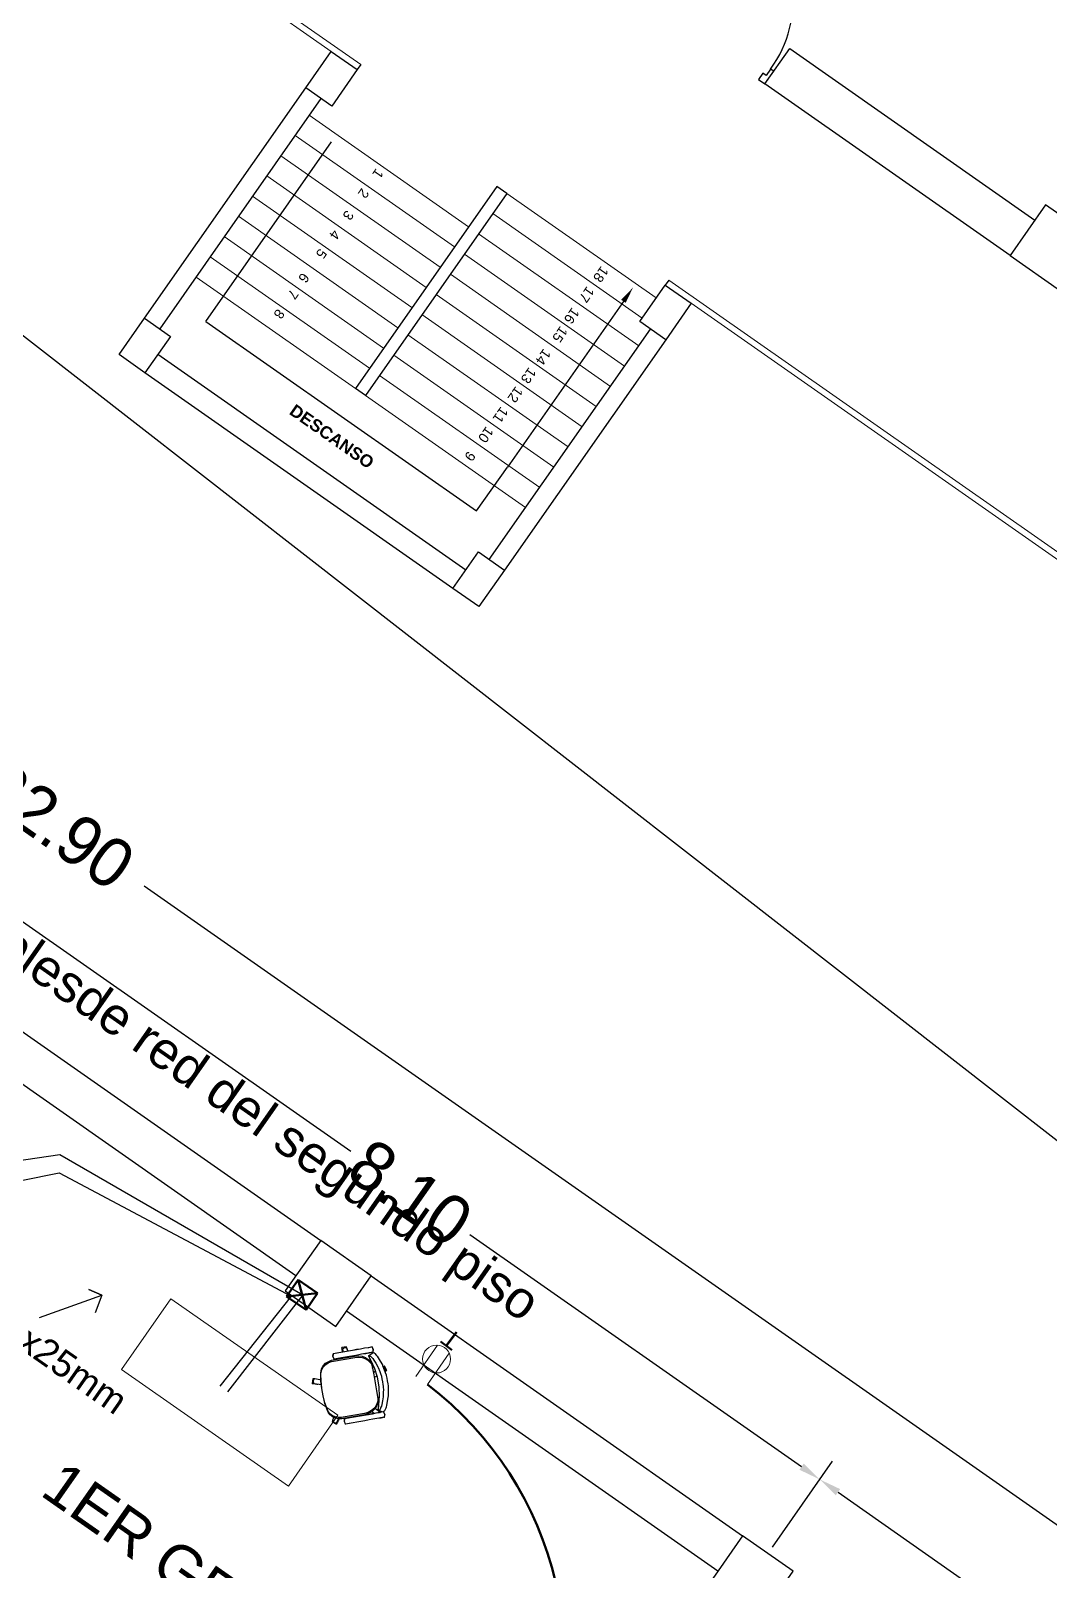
# Model space of a CAD drawing. Header units: metres. Extents: x 643921 to 644430, y 8487964 to 8488110.
# Drawn here: x 644223.88 to 644232.13, y 8488081.47 to 8488093.95 of the extents above; entities that cross this region are included whole.
import ezdxf
from ezdxf.enums import TextEntityAlignment as Align

# ---------------------------------------------------------------- set-up
doc = ezdxf.new("R2010")
doc.units = ezdxf.units.M
doc.header["$MEASUREMENT"] = 0
for name, color, linetype in [('ACHURADOS', 8, 'Continuous'), ('Planta', 251, 'Continuous'), ('VANOS', 2, 'Continuous')]:
    doc.layers.add(name, color=color, linetype=linetype)
for name, color, linetype, lineweight in [('Anotaciones - Textos_Pluma_Nº__86', 7, 'Continuous', 20), ('Cable USB', 3, 'Continuous', 30), ('CIRCUITO DE DATOS', 5, 'Continuous', 50), ('CIRCUITO ELECTRICO DE SERVIDOR Y AP', 1, 'Continuous', 50), ('CIRCUITO ELECTRICO EST DE CARGA', 6, 'Continuous', 50), ('COLUMNAS', 252, 'Continuous', 30), ('CONECCION USB Y HDMI', 150, 'Continuous', 30), ('GRADAS', 51, 'Continuous', 13), ('LINEAS_IND.', 111, 'Continuous', 5), ('MUEBLES', 150, 'Continuous', 25), ('MUEBLES - PETER', 252, 'Continuous', 5), ('MUEBLES MOVILES', 42, 'Continuous', 5), ('MUROS', 252, 'Continuous', 15), ('PUERTAS', 252, 'Continuous', 5), ('TEXTOS-NOTAS', 110, 'Continuous', 13), ('TEXTOS-SUBTITULO', 26, 'Continuous', 30), ('tomacorriente', 1, 'Continuous', 20)]:
    doc.layers.add(name, color=color, linetype=linetype, lineweight=lineweight)
doc.styles.add('style4', font='arial.ttf')
doc.styles.add('TURBO TEXTO', font='swisse.ttf')
doc.styles.add('TURBO_NPT', font='sanssb__.ttf')
doc.dimstyles.new('UTILIZAR', dxfattribs={"dimtxt": 0.18, "dimasz": 0.18, "dimexe": 0.18, "dimexo": 0.0625, "dimgap": 0.09, "dimtad": 0, "dimtih": 1, "dimtoh": 1, "dimdec": 4, "dimzin": 0, "dimdsep": 46, "dimtxsty": 'Standard', "dimcen": 0.09, "dimadec": 0, "dimazin": 0, "dimtfac": 1, "dimtdec": 4, "dimtofl": 0, "dimtmove": 0, "dimatfit": 3, "dimfxl": 1, "dimtolj": 1, "dimtzin": 0, "dimarcsym": 0})

# ---------------------------------------------------------------- blocks, each defined once
blk = doc.blocks.new('PUERTA8')
at = {"layer": 'VANOS', "ltscale": 0.5}
for points in [[(0.025, 0.05), (0.025, 0.8), (0.065, 0.8), (0.065, 0.05)], [(0, -0.05), (0, 0.05), (0.025, 0.05), (0.025, 0), (0.05, 0), (0.05, -0.05)], [(0.8, -0.05), (0.8, 0.05), (0.775, 0.05), (0.775, 0), (0.75, 0), (0.75, -0.05)]]:
    blk.add_lwpolyline(points, close=True, dxfattribs=at)
at = {"layer": 'VANOS', "color": 8, "ltscale": 0.5}
blk.add_arc((0.045, 0.07), 0.7303, 358.43065, 88.43065, dxfattribs=at)
blk = doc.blocks.new('P-1')
at = {"layer": 'ACHURADOS'}
blk.add_blockref('PUERTA8', (0, 0.05), dxfattribs=at)
blk = doc.blocks.new('34')
at = {"layer": 'MUEBLES'}
for p, q in [((1317.86, 1591.618), (1317.844, 1591.591)), ((1317.86, 1591.617), (1317.844, 1591.591)), ((1317.877, 1591.644), (1317.86, 1591.618)), ((1317.876, 1591.642), (1317.86, 1591.617)), ((1317.876, 1591.642), (1317.877, 1591.644)), ((1317.877, 1591.644), (1317.899, 1591.637)), ((1317.899, 1591.637), (1317.878, 1591.642)), ((1317.878, 1591.642), (1317.878, 1591.642)), ((1317.878, 1591.642), (1317.878, 1591.642)), ((1317.914, 1591.62), (1317.898, 1591.594)), ((1317.899, 1591.637), (1317.914, 1591.62)), ((1317.912, 1591.621), (1317.899, 1591.637)), ((1317.91, 1591.579), (1317.915, 1591.618)), ((1317.912, 1591.621), (1317.912, 1591.621)), ((1317.912, 1591.621), (1317.912, 1591.621)), ((1317.917, 1591.62), (1317.915, 1591.618)), ((1317.92, 1591.623), (1317.917, 1591.62)), ((1317.931, 1591.625), (1317.92, 1591.623)), ((1317.949, 1591.626), (1317.931, 1591.625)), ((1317.959, 1591.625), (1317.949, 1591.626)), ((1317.974, 1591.623), (1317.959, 1591.625)), ((1318.004, 1591.617), (1317.974, 1591.623)), ((1318.039, 1591.609), (1318.004, 1591.617)), ((1317.792, 1591.508), (1317.775, 1591.48)), ((1317.792, 1591.508), (1317.775, 1591.48)), ((1317.81, 1591.536), (1317.792, 1591.508)), ((1317.81, 1591.536), (1317.792, 1591.508)), ((1317.827, 1591.564), (1317.81, 1591.536)), ((1317.827, 1591.564), (1317.81, 1591.536)), ((1317.844, 1591.591), (1317.827, 1591.564)), ((1317.844, 1591.591), (1317.827, 1591.564)), ((1317.847, 1591.513), (1317.829, 1591.485)), ((1317.847, 1591.513), (1317.829, 1591.485)), ((1317.856, 1591.513), (1317.837, 1591.489)), ((1317.864, 1591.507), (1317.845, 1591.483)), ((1317.864, 1591.541), (1317.847, 1591.513)), ((1317.864, 1591.54), (1317.847, 1591.513)), ((1317.88, 1591.532), (1317.856, 1591.513)), ((1317.881, 1591.568), (1317.864, 1591.54)), ((1317.881, 1591.568), (1317.864, 1591.541)), ((1317.888, 1591.527), (1317.864, 1591.507)), ((1317.873, 1591.556), (1317.88, 1591.54)), ((1317.908, 1591.545), (1317.88, 1591.532)), ((1317.88, 1591.54), (1317.883, 1591.533)), ((1317.897, 1591.594), (1317.881, 1591.568)), ((1317.898, 1591.594), (1317.881, 1591.568)), ((1317.916, 1591.54), (1317.888, 1591.527)), ((1317.897, 1591.593), (1317.899, 1591.591)), ((1317.899, 1591.591), (1317.915, 1591.553)), ((1317.904, 1591.591), (1317.901, 1591.599)), ((1317.908, 1591.582), (1317.904, 1591.591)), ((1317.911, 1591.573), (1317.908, 1591.582)), ((1317.918, 1591.547), (1317.908, 1591.545)), ((1317.912, 1591.581), (1317.91, 1591.579)), ((1317.91, 1591.579), (1317.913, 1591.576)), ((1317.914, 1591.567), (1317.911, 1591.573)), ((1317.911, 1591.564), (1317.915, 1591.565)), ((1317.915, 1591.584), (1317.912, 1591.581)), ((1317.913, 1591.576), (1317.923, 1591.573)), ((1317.915, 1591.565), (1317.914, 1591.567)), ((1317.925, 1591.586), (1317.915, 1591.584)), ((1317.915, 1591.553), (1317.918, 1591.547)), ((1317.925, 1591.542), (1317.916, 1591.54)), ((1317.939, 1591.551), (1317.918, 1591.547)), ((1317.923, 1591.573), (1317.934, 1591.57)), ((1317.942, 1591.587), (1317.925, 1591.586)), ((1317.946, 1591.547), (1317.925, 1591.542)), ((1317.934, 1591.57), (1317.941, 1591.569)), ((1317.971, 1591.55), (1317.939, 1591.551)), ((1317.941, 1591.569), (1317.947, 1591.567)), ((1317.952, 1591.587), (1317.942, 1591.587)), ((1317.977, 1591.546), (1317.946, 1591.547)), ((1317.947, 1591.567), (1317.961, 1591.562)), ((1317.965, 1591.585), (1317.952, 1591.587)), ((1317.961, 1591.562), (1317.977, 1591.556)), ((1317.994, 1591.579), (1317.965, 1591.585)), ((1317.991, 1591.543), (1317.971, 1591.55)), ((1317.977, 1591.556), (1317.994, 1591.551)), ((1317.996, 1591.539), (1317.977, 1591.546)), ((1318.009, 1591.532), (1317.991, 1591.543)), ((1318.027, 1591.572), (1317.994, 1591.579)), ((1317.994, 1591.551), (1318.016, 1591.545)), ((1318.013, 1591.529), (1317.996, 1591.539)), ((1318.013, 1591.529), (1318.009, 1591.532)), ((1318.053, 1591.504), (1318.013, 1591.529)), ((1318.016, 1591.545), (1318.089, 1591.513)), ((1318.032, 1591.571), (1318.027, 1591.572)), ((1318.062, 1591.559), (1318.032, 1591.571)), ((1318.045, 1591.608), (1318.039, 1591.609)), ((1318.077, 1591.595), (1318.045, 1591.608)), ((1318.164, 1591.435), (1318.053, 1591.504)), ((1318.081, 1591.552), (1318.062, 1591.559)), ((1318.097, 1591.587), (1318.077, 1591.595)), ((1318.1, 1591.544), (1318.081, 1591.552)), ((1318.089, 1591.513), (1318.156, 1591.47)), ((1318.117, 1591.579), (1318.097, 1591.587)), ((1318.106, 1591.541), (1318.1, 1591.544)), ((1318.119, 1591.533), (1318.106, 1591.541)), ((1318.125, 1591.576), (1318.117, 1591.579)), ((1318.138, 1591.521), (1318.119, 1591.533)), ((1318.139, 1591.567), (1318.125, 1591.576)), ((1318.158, 1591.509), (1318.138, 1591.521)), ((1318.159, 1591.554), (1318.139, 1591.567)), ((1318.174, 1591.499), (1318.158, 1591.509)), ((1318.179, 1591.542), (1318.159, 1591.554)), ((1318.176, 1591.497), (1318.174, 1591.499)), ((1318.193, 1591.482), (1318.176, 1591.497)), ((1318.197, 1591.53), (1318.179, 1591.542)), ((1318.2, 1591.528), (1318.197, 1591.53)), ((1318.217, 1591.513), (1318.2, 1591.528)), ((1318.233, 1591.498), (1318.217, 1591.513)), ((1318.223, 1591.511), (1318.221, 1591.51)), ((1318.223, 1591.511), (1318.229, 1591.512)), ((1318.227, 1591.512), (1318.23, 1591.514)), ((1318.229, 1591.512), (1318.237, 1591.509)), ((1318.23, 1591.514), (1318.235, 1591.518)), ((1318.261, 1591.473), (1318.233, 1591.498)), ((1318.235, 1591.518), (1318.236, 1591.519)), ((1318.236, 1591.519), (1318.263, 1591.489)), ((1318.237, 1591.509), (1318.244, 1591.503)), ((1318.244, 1591.503), (1318.248, 1591.496)), ((1318.248, 1591.496), (1318.25, 1591.488)), ((1317.723, 1591.398), (1317.707, 1591.373)), ((1317.708, 1591.374), (1317.707, 1591.373)), ((1317.707, 1591.373), (1317.723, 1591.356)), ((1317.724, 1591.399), (1317.708, 1591.374)), ((1317.723, 1591.355), (1317.708, 1591.371)), ((1317.708, 1591.371), (1317.709, 1591.371)), ((1317.709, 1591.371), (1317.708, 1591.371)), ((1317.74, 1591.425), (1317.723, 1591.398)), ((1317.74, 1591.425), (1317.724, 1591.399)), ((1317.757, 1591.452), (1317.74, 1591.425)), ((1317.757, 1591.452), (1317.74, 1591.425)), ((1317.837, 1591.489), (1317.743, 1591.34)), ((1317.76, 1591.375), (1317.744, 1591.349)), ((1317.761, 1591.376), (1317.746, 1591.351)), ((1317.845, 1591.483), (1317.752, 1591.334)), ((1317.775, 1591.48), (1317.757, 1591.452)), ((1317.775, 1591.48), (1317.757, 1591.452)), ((1317.777, 1591.402), (1317.76, 1591.375)), ((1317.777, 1591.402), (1317.761, 1591.376)), ((1317.794, 1591.429), (1317.777, 1591.402)), ((1317.794, 1591.429), (1317.777, 1591.402)), ((1317.812, 1591.457), (1317.794, 1591.429)), ((1317.812, 1591.457), (1317.794, 1591.429)), ((1317.829, 1591.485), (1317.812, 1591.457)), ((1317.829, 1591.485), (1317.812, 1591.457)), ((1318.158, 1591.458), (1318.145, 1591.447)), ((1318.156, 1591.47), (1318.217, 1591.419)), ((1318.164, 1591.463), (1318.158, 1591.458)), ((1318.211, 1591.406), (1318.164, 1591.435)), ((1318.183, 1591.429), (1318.179, 1591.426)), ((1318.195, 1591.438), (1318.183, 1591.429)), ((1318.208, 1591.469), (1318.193, 1591.482)), ((1318.233, 1591.445), (1318.208, 1591.469)), ((1318.225, 1591.396), (1318.211, 1591.406)), ((1318.211, 1591.406), (1318.216, 1591.403)), ((1318.231, 1591.393), (1318.216, 1591.403)), ((1318.217, 1591.419), (1318.232, 1591.403)), ((1318.238, 1591.384), (1318.225, 1591.396)), ((1318.244, 1591.381), (1318.231, 1591.393)), ((1318.232, 1591.403), (1318.244, 1591.39)), ((1318.236, 1591.442), (1318.233, 1591.445)), ((1318.257, 1591.415), (1318.236, 1591.442)), ((1318.253, 1591.357), (1318.238, 1591.384)), ((1318.244, 1591.39), (1318.256, 1591.377)), ((1318.26, 1591.352), (1318.244, 1591.381)), ((1318.25, 1591.488), (1318.248, 1591.484)), ((1318.253, 1591.481), (1318.256, 1591.483)), ((1318.256, 1591.483), (1318.261, 1591.487)), ((1318.256, 1591.377), (1318.267, 1591.366)), ((1318.275, 1591.391), (1318.257, 1591.415)), ((1318.261, 1591.487), (1318.263, 1591.489)), ((1318.264, 1591.47), (1318.261, 1591.473)), ((1318.287, 1591.441), (1318.264, 1591.47)), ((1318.267, 1591.366), (1318.271, 1591.362)), ((1318.283, 1591.38), (1318.275, 1591.391)), ((1318.287, 1591.371), (1318.283, 1591.38)), ((1318.306, 1591.416), (1318.287, 1591.441)), ((1318.294, 1591.355), (1318.287, 1591.371)), ((1318.314, 1591.404), (1318.306, 1591.416)), ((1318.319, 1591.394), (1318.314, 1591.404)), ((1318.327, 1591.377), (1318.319, 1591.394)), ((1318.33, 1591.367), (1318.327, 1591.377)), ((1318.328, 1591.363), (1318.33, 1591.367)), ((1317.682, 1591.305), (1317.68, 1591.305)), ((1317.683, 1591.265), (1317.68, 1591.305)), ((1317.688, 1591.305), (1317.682, 1591.305)), ((1317.685, 1591.265), (1317.683, 1591.265)), ((1317.692, 1591.266), (1317.685, 1591.265)), ((1317.686, 1591.282), (1317.687, 1591.291)), ((1317.689, 1591.274), (1317.686, 1591.282)), ((1317.687, 1591.291), (1317.69, 1591.298)), ((1317.697, 1591.306), (1317.688, 1591.305)), ((1317.693, 1591.267), (1317.689, 1591.274)), ((1317.69, 1591.298), (1317.696, 1591.302)), ((1317.695, 1591.266), (1317.692, 1591.266)), ((1317.699, 1591.264), (1317.693, 1591.267)), ((1317.696, 1591.302), (1317.727, 1591.303)), ((1317.708, 1591.306), (1317.697, 1591.306)), ((1317.699, 1591.264), (1317.723, 1591.265)), ((1317.717, 1591.307), (1317.708, 1591.306)), ((1317.723, 1591.307), (1317.717, 1591.307)), ((1317.727, 1591.304), (1317.722, 1591.277)), ((1317.722, 1591.277), (1317.723, 1591.252)), ((1317.723, 1591.356), (1317.744, 1591.349)), ((1317.742, 1591.35), (1317.723, 1591.355)), ((1317.726, 1591.307), (1317.723, 1591.307)), ((1317.723, 1591.252), (1317.727, 1591.241)), ((1317.726, 1591.303), (1317.726, 1591.307)), ((1317.737, 1591.328), (1317.727, 1591.304)), ((1317.735, 1591.298), (1317.73, 1591.272)), ((1317.73, 1591.272), (1317.731, 1591.247)), ((1317.731, 1591.247), (1317.734, 1591.237)), ((1317.745, 1591.323), (1317.735, 1591.298)), ((1317.743, 1591.34), (1317.737, 1591.328)), ((1317.742, 1591.35), (1317.742, 1591.35)), ((1317.742, 1591.35), (1317.742, 1591.35)), ((1317.744, 1591.349), (1317.746, 1591.351)), ((1317.752, 1591.334), (1317.745, 1591.323)), ((1318.236, 1591.239), (1318.251, 1591.266)), ((1318.245, 1591.233), (1318.26, 1591.26)), ((1318.263, 1591.254), (1318.246, 1591.226)), ((1318.263, 1591.253), (1318.246, 1591.226)), ((1318.251, 1591.266), (1318.26, 1591.295)), ((1318.257, 1591.341), (1318.253, 1591.357)), ((1318.26, 1591.326), (1318.257, 1591.341)), ((1318.264, 1591.336), (1318.26, 1591.352)), ((1318.26, 1591.295), (1318.26, 1591.326)), ((1318.26, 1591.26), (1318.268, 1591.29)), ((1318.281, 1591.281), (1318.263, 1591.253)), ((1318.281, 1591.281), (1318.263, 1591.254)), ((1318.268, 1591.321), (1318.264, 1591.336)), ((1318.268, 1591.29), (1318.268, 1591.321)), ((1318.271, 1591.362), (1318.276, 1591.356)), ((1318.276, 1591.356), (1318.283, 1591.348)), ((1318.298, 1591.309), (1318.281, 1591.281)), ((1318.297, 1591.308), (1318.281, 1591.281)), ((1318.283, 1591.348), (1318.288, 1591.342)), ((1318.288, 1591.342), (1318.292, 1591.339)), ((1318.292, 1591.339), (1318.294, 1591.339)), ((1318.294, 1591.339), (1318.327, 1591.36)), ((1318.297, 1591.345), (1318.294, 1591.355)), ((1318.294, 1591.339), (1318.295, 1591.342)), ((1318.295, 1591.342), (1318.297, 1591.345)), ((1318.314, 1591.334), (1318.297, 1591.308)), ((1318.314, 1591.335), (1318.298, 1591.309)), ((1318.318, 1591.258), (1318.3, 1591.23)), ((1318.318, 1591.258), (1318.301, 1591.23)), ((1318.331, 1591.361), (1318.314, 1591.335)), ((1318.33, 1591.359), (1318.314, 1591.334)), ((1318.335, 1591.285), (1318.318, 1591.258)), ((1318.335, 1591.285), (1318.318, 1591.258)), ((1318.327, 1591.36), (1318.328, 1591.363)), ((1318.33, 1591.359), (1318.331, 1591.361)), ((1318.331, 1591.361), (1318.353, 1591.354)), ((1318.352, 1591.354), (1318.332, 1591.36)), ((1318.332, 1591.36), (1318.332, 1591.36)), ((1318.351, 1591.312), (1318.335, 1591.285)), ((1318.351, 1591.311), (1318.335, 1591.285)), ((1318.368, 1591.338), (1318.351, 1591.312)), ((1318.366, 1591.339), (1318.352, 1591.354)), ((1318.353, 1591.354), (1318.368, 1591.338)), ((1318.366, 1591.339), (1318.366, 1591.339)), ((1318.366, 1591.339), (1318.366, 1591.339)), ((1317.727, 1591.241), (1317.731, 1591.229)), ((1317.731, 1591.229), (1317.742, 1591.21)), ((1317.734, 1591.237), (1317.738, 1591.224)), ((1317.738, 1591.224), (1317.748, 1591.206)), ((1317.742, 1591.21), (1317.755, 1591.196)), ((1317.748, 1591.206), (1317.76, 1591.193)), ((1317.755, 1591.196), (1317.801, 1591.155)), ((1317.76, 1591.193), (1317.805, 1591.153)), ((1317.801, 1591.155), (1317.822, 1591.14)), ((1317.805, 1591.153), (1317.825, 1591.138)), ((1317.822, 1591.14), (1317.851, 1591.118)), ((1317.825, 1591.138), (1317.852, 1591.117)), ((1317.851, 1591.118), (1317.878, 1591.101)), ((1317.852, 1591.117), (1317.903, 1591.086)), ((1318.143, 1591.09), (1318.236, 1591.239)), ((1318.152, 1591.084), (1318.245, 1591.233)), ((1318.194, 1591.143), (1318.177, 1591.116)), ((1318.194, 1591.142), (1318.177, 1591.116)), ((1318.211, 1591.17), (1318.194, 1591.143)), ((1318.211, 1591.17), (1318.194, 1591.142)), ((1318.204, 1591.159), (1318.2, 1591.162)), ((1318.204, 1591.159), (1318.2, 1591.162)), ((1318.228, 1591.198), (1318.211, 1591.17)), ((1318.228, 1591.197), (1318.211, 1591.17)), ((1318.231, 1591.119), (1318.214, 1591.092)), ((1318.231, 1591.119), (1318.215, 1591.093)), ((1318.224, 1591.191), (1318.22, 1591.193)), ((1318.246, 1591.226), (1318.228, 1591.198)), ((1318.246, 1591.226), (1318.228, 1591.197)), ((1318.248, 1591.147), (1318.231, 1591.119)), ((1318.248, 1591.146), (1318.231, 1591.119)), ((1318.239, 1591.132), (1318.247, 1591.128)), ((1318.247, 1591.128), (1318.239, 1591.132)), ((1318.26, 1591.124), (1318.241, 1591.136)), ((1318.254, 1591.128), (1318.241, 1591.136)), ((1318.247, 1591.128), (1318.256, 1591.122)), ((1318.256, 1591.122), (1318.247, 1591.128)), ((1318.266, 1591.174), (1318.248, 1591.147)), ((1318.265, 1591.174), (1318.248, 1591.146)), ((1318.256, 1591.122), (1318.264, 1591.117)), ((1318.264, 1591.117), (1318.256, 1591.122)), ((1318.266, 1591.125), (1318.26, 1591.124)), ((1318.274, 1591.159), (1318.261, 1591.167)), ((1318.279, 1591.156), (1318.261, 1591.167)), ((1318.264, 1591.117), (1318.269, 1591.114)), ((1318.269, 1591.114), (1318.264, 1591.117)), ((1318.283, 1591.202), (1318.265, 1591.174)), ((1318.283, 1591.202), (1318.266, 1591.174)), ((1318.273, 1591.128), (1318.266, 1591.125)), ((1318.292, 1591.146), (1318.271, 1591.112)), ((1318.279, 1591.134), (1318.273, 1591.128)), ((1318.274, 1591.159), (1318.279, 1591.156)), ((1318.279, 1591.156), (1318.282, 1591.15)), ((1318.282, 1591.142), (1318.279, 1591.134)), ((1318.281, 1591.152), (1318.284, 1591.15)), ((1318.282, 1591.15), (1318.282, 1591.142)), ((1318.3, 1591.23), (1318.283, 1591.202)), ((1318.301, 1591.23), (1318.283, 1591.202)), ((1318.284, 1591.15), (1318.29, 1591.147)), ((1318.29, 1591.147), (1318.292, 1591.146)), ((1317.903, 1591.086), (1317.935, 1591.069)), ((1317.903, 1591.086), (1317.904, 1591.085)), ((1317.904, 1591.085), (1317.937, 1591.068)), ((1317.913, 1591.007), (1317.911, 1591.001)), ((1317.911, 1591.001), (1317.911, 1590.999)), ((1317.95, 1590.989), (1317.911, 1590.999)), ((1317.915, 1591.016), (1317.913, 1591.007)), ((1317.917, 1591.026), (1317.915, 1591.016)), ((1317.919, 1591.035), (1317.917, 1591.026)), ((1317.918, 1591.013), (1317.928, 1591.053)), ((1317.921, 1591.007), (1317.918, 1591.013)), ((1317.921, 1591.041), (1317.919, 1591.035)), ((1317.921, 1591.043), (1317.921, 1591.041)), ((1317.925, 1591.042), (1317.921, 1591.043)), ((1317.927, 1591.001), (1317.921, 1591.007)), ((1317.935, 1590.998), (1317.927, 1591.001)), ((1317.928, 1591.053), (1317.932, 1591.07)), ((1317.935, 1591.069), (1317.956, 1591.058)), ((1317.943, 1590.997), (1317.935, 1590.998)), ((1317.937, 1591.068), (1317.959, 1591.056)), ((1317.951, 1590.999), (1317.943, 1590.997)), ((1317.952, 1590.997), (1317.95, 1590.991)), ((1317.956, 1591.003), (1317.951, 1590.999)), ((1317.953, 1591.001), (1317.952, 1590.997)), ((1317.956, 1591.058), (1318.011, 1591.035)), ((1317.956, 1591.003), (1317.965, 1591.043)), ((1317.959, 1591.056), (1318.016, 1591.032)), ((1317.965, 1591.043), (1317.968, 1591.053)), ((1318.011, 1591.035), (1318.044, 1591.029)), ((1318.016, 1591.032), (1318.051, 1591.025)), ((1318.044, 1591.029), (1318.064, 1591.031)), ((1318.051, 1591.025), (1318.071, 1591.027)), ((1318.064, 1591.031), (1318.072, 1591.032)), ((1318.071, 1591.027), (1318.08, 1591.028)), ((1318.072, 1591.032), (1318.096, 1591.043)), ((1318.08, 1591.028), (1318.104, 1591.038)), ((1318.096, 1591.043), (1318.115, 1591.057)), ((1318.104, 1591.038), (1318.124, 1591.052)), ((1318.115, 1591.057), (1318.135, 1591.078)), ((1318.124, 1591.052), (1318.144, 1591.072)), ((1318.135, 1591.078), (1318.143, 1591.09)), ((1318.144, 1591.072), (1318.152, 1591.084)), ((1318.177, 1591.116), (1318.161, 1591.09)), ((1318.162, 1591.092), (1318.161, 1591.09)), ((1318.161, 1591.09), (1318.177, 1591.073)), ((1318.177, 1591.116), (1318.162, 1591.092)), ((1318.162, 1591.088), (1318.162, 1591.089)), ((1318.176, 1591.072), (1318.162, 1591.088)), ((1318.196, 1591.067), (1318.176, 1591.072)), ((1318.177, 1591.073), (1318.198, 1591.067)), ((1318.196, 1591.068), (1318.196, 1591.067)), ((1318.196, 1591.067), (1318.196, 1591.067)), ((1318.214, 1591.092), (1318.198, 1591.067)), ((1318.198, 1591.067), (1318.199, 1591.068)), ((1318.215, 1591.093), (1318.199, 1591.068)), ((1318.269, 1591.114), (1318.271, 1591.112)), ((1318.271, 1591.112), (1318.269, 1591.114)), ((1317.95, 1590.991), (1317.95, 1590.989))]:
    blk.add_line(p, q, dxfattribs=at)
blk = doc.blocks.new('TOMACORRIENTE DOBLE')
at = {"layer": 'tomacorriente'}
for p, q in [((697806.719, 8439550.89), (697806.419, 8439550.969)), ((697806.69, 8439550.781), (697806.391, 8439550.86))]:
    blk.add_line(p, q, dxfattribs=at)
blk.add_circle((697806.61, 8439550.86), 0.113, dxfattribs=at)
blk = doc.blocks.new('*D71')
at = {"layer": 'Anotaciones - Textos_Pluma_Nº__86', "color": 0, "lineweight": -2, "transparency": 16777216}
for p, q in [((644218.801, 8488108.636), (644219.747, 8488109.987)), ((644219.791, 8488109.736), (644232.419, 8488100.898)), ((644246.451, 8488091.078), (644233.823, 8488099.916)), ((644245.756, 8488089.771), (644246.702, 8488091.122))]:
    blk.add_line(p, q, dxfattribs=at)
at = {"layer": 'Anotaciones - Textos_Pluma_Nº__86', "color": 0, "transparency": 16777216}
for points in [[(644219.809, 8488109.761), (644219.774, 8488109.712), (644219.644, 8488109.839)], [(644246.468, 8488091.103), (644246.434, 8488091.054), (644246.598, 8488090.975)]]:
    blk.add_solid(points, dxfattribs=at)
at = {"layer": 'Defpoints', "color": 0, "transparency": 16777216}
for p in [(644219.644, 8488109.839), (644218.766, 8488108.584), (644245.72, 8488089.72)]:
    blk.add_point(p, dxfattribs=at)
at = {"layer": 'Anotaciones - Textos_Pluma_Nº__86', "color": 0, "transparency": 16777216, "insert": (644233.121, 8488100.407), "char_height": 0.4, "attachment_point": 5, "rotation": 325.0132}
blk.add_mtext('\\A1;32.90', dxfattribs=at)
blk = doc.blocks.new('*D67')
at = {"layer": 'Anotaciones - Textos_Pluma_Nº__86', "color": 0, "lineweight": -2, "transparency": 16777216}
for p, q in [((644223.251, 8488086.304), (644223.738, 8488087)), ((644223.782, 8488086.749), (644226.47, 8488084.869)), ((644230.124, 8488082.311), (644227.436, 8488084.192)), ((644229.887, 8488081.659), (644230.374, 8488082.356))]:
    blk.add_line(p, q, dxfattribs=at)
at = {"layer": 'Anotaciones - Textos_Pluma_Nº__86', "color": 0, "transparency": 16777216}
for points in [[(644223.8, 8488086.774), (644223.765, 8488086.725), (644223.635, 8488086.853)], [(644230.141, 8488082.336), (644230.106, 8488082.287), (644230.271, 8488082.208)]]:
    blk.add_solid(points, dxfattribs=at)
at = {"layer": 'Defpoints', "color": 0, "transparency": 16777216}
for p in [(644223.635, 8488086.853), (644223.215, 8488086.253), (644229.851, 8488081.608)]:
    blk.add_point(p, dxfattribs=at)
at = {"layer": 'Anotaciones - Textos_Pluma_Nº__86', "color": 0, "transparency": 16777216, "insert": (644226.953, 8488084.53), "char_height": 0.4, "attachment_point": 5, "rotation": 325.0132}
blk.add_mtext('\\A1;8.10', dxfattribs=at)
blk = doc.blocks.new('*D68')
at = {"layer": 'Anotaciones - Textos_Pluma_Nº__86', "color": 0, "lineweight": -2, "transparency": 16777216}
for p, q in [((644229.887, 8488081.659), (644230.374, 8488082.356)), ((644230.419, 8488082.105), (644233.126, 8488080.21)), ((644236.965, 8488077.524), (644234.257, 8488079.419)), ((644236.728, 8488076.872), (644237.215, 8488077.568))]:
    blk.add_line(p, q, dxfattribs=at)
at = {"layer": 'Anotaciones - Textos_Pluma_Nº__86', "color": 0, "transparency": 16777216}
for points in [[(644230.436, 8488082.13), (644230.401, 8488082.08), (644230.271, 8488082.208)], [(644236.982, 8488077.548), (644236.947, 8488077.499), (644237.112, 8488077.42)]]:
    blk.add_solid(points, dxfattribs=at)
at = {"layer": 'Defpoints', "color": 0, "transparency": 16777216}
for p in [(644230.271, 8488082.208), (644229.851, 8488081.608), (644236.692, 8488076.82)]:
    blk.add_point(p, dxfattribs=at)
at = {"layer": 'Anotaciones - Textos_Pluma_Nº__86', "color": 0, "transparency": 16777216, "insert": (644233.692, 8488079.814), "char_height": 0.4, "attachment_point": 5, "rotation": 325.0132}
blk.add_mtext('\\A1;8.35', dxfattribs=at)
blk = doc.blocks.new('*D69')
at = {"layer": 'Anotaciones - Textos_Pluma_Nº__86', "color": 0, "lineweight": -2, "transparency": 16777216}
for p, q in [((644209.773, 8488095.736), (644210.719, 8488097.087)), ((644210.763, 8488096.837), (644223.391, 8488087.999)), ((644237.423, 8488078.179), (644224.795, 8488087.016)), ((644236.728, 8488076.872), (644237.674, 8488078.223))]:
    blk.add_line(p, q, dxfattribs=at)
at = {"layer": 'Anotaciones - Textos_Pluma_Nº__86', "color": 0, "transparency": 16777216}
for points in [[(644210.781, 8488096.861), (644210.746, 8488096.812), (644210.616, 8488096.94)], [(644237.44, 8488078.203), (644237.406, 8488078.154), (644237.57, 8488078.075)]]:
    blk.add_solid(points, dxfattribs=at)
at = {"layer": 'Defpoints', "color": 0, "transparency": 16777216}
for p in [(644210.616, 8488096.94), (644209.738, 8488095.685), (644236.692, 8488076.82)]:
    blk.add_point(p, dxfattribs=at)
at = {"layer": 'Anotaciones - Textos_Pluma_Nº__86', "color": 0, "transparency": 16777216, "insert": (644224.093, 8488087.508), "char_height": 0.4, "attachment_point": 5, "rotation": 325.0132}
blk.add_mtext('\\A1;32.90', dxfattribs=at)

msp = doc.modelspace()

# ---------------------------------------------------------------- linework, layer by layer
at = {"color": 18, "true_color": 0x000000}
for p, q in [((644226.551, 8488093.676), (644226.522, 8488093.635)), ((644229.047, 8488091.929), (644229.018, 8488091.888))]:
    msp.add_line(p, q, dxfattribs=at)
for p, q in [((644225.295, 8488091.594), (644226.314, 8488093.05)), ((644227.654, 8488092.689), (644226.507, 8488091.051)), ((644227.735, 8488092.632), (644226.589, 8488090.993)), ((644227.735, 8488092.632), (644227.654, 8488092.689)), ((644228.685, 8488091.765), (644227.74, 8488090.414)), ((644225.295, 8488091.594), (644227.49, 8488090.058)), ((644226.589, 8488090.993), (644226.507, 8488091.051)), ((644227.49, 8488090.058), (644227.74, 8488090.414))]:
    msp.add_line(p, q)
msp.add_solid([(644228.698, 8488091.745), (644228.661, 8488091.77), (644228.757, 8488091.868)])
at = {"layer": 'Cable USB'}
msp.add_lwpolyline([(644221.823, 8488083.735), (644222.536, 8488084.376), (644224.106, 8488084.692), (644225.988, 8488083.695), (644225.409, 8488082.963)], dxfattribs=at)
at = {"layer": 'CIRCUITO DE DATOS', "color": 0}
msp.add_line((644226.201, 8488083.719), (644226.044, 8488083.827), dxfattribs=at)
at = {"layer": 'CIRCUITO ELECTRICO DE SERVIDOR Y AP'}
msp.add_arc((644225.377, 8488080.73), 2.827, 333.9359, 52.6769, dxfattribs=at)
at = {"layer": 'CIRCUITO ELECTRICO EST DE CARGA', "color": 0}
for p, q in [((644226.044, 8488083.827), (644225.95, 8488083.69)), ((644226.044, 8488083.827), (644226.108, 8488083.582)), ((644226.201, 8488083.719), (644225.95, 8488083.69)), ((644226.108, 8488083.582), (644225.95, 8488083.69)), ((644226.201, 8488083.719), (644226.108, 8488083.582))]:
    msp.add_line(p, q, dxfattribs=at)
at = {"layer": 'COLUMNAS', "lineweight": 30}
for points in [[(644226.105, 8488093.487), (644226.312, 8488093.782), (644226.522, 8488093.635), (644226.316, 8488093.34)], [(644228.812, 8488091.593), (644229.018, 8488091.888), (644229.229, 8488091.741), (644229.022, 8488091.446)], [(644224.592, 8488091.325), (644224.799, 8488091.62), (644225.009, 8488091.473), (644224.802, 8488091.177)], [(644227.298, 8488089.43), (644227.505, 8488089.726), (644227.715, 8488089.579), (644227.509, 8488089.283)]]:
    msp.add_lwpolyline(points, close=True, dxfattribs=at)
at = {"layer": 'COLUMNAS', "color": 1, "lineweight": 30}
for points in [[(644232.1, 8488092.539), (644231.813, 8488092.129), (644232.223, 8488091.843), (644232.51, 8488092.252), (644232.1, 8488092.539)], [(644226.226, 8488084.145), (644225.939, 8488083.736), (644226.349, 8488083.449), (644226.635, 8488083.859), (644226.226, 8488084.145)], [(644229.646, 8488081.751), (644229.36, 8488081.342), (644229.769, 8488081.055), (644230.056, 8488081.465), (644229.646, 8488081.751)]]:
    msp.add_lwpolyline(points, dxfattribs=at)
at = {"layer": 'CONECCION USB Y HDMI'}
msp.add_lwpolyline([(644221.561, 8488083.639), (644222.42, 8488084.593), (644224.112, 8488084.842), (644226.081, 8488083.705), (644225.471, 8488082.918)], dxfattribs=at)
at = {"layer": 'GRADAS', "color": 3}
for p, q in [((644227.424, 8488092.362), (644226.133, 8488093.265)), ((644227.31, 8488092.198), (644226.018, 8488093.101)), ((644227.195, 8488092.034), (644225.904, 8488092.937)), ((644227.08, 8488091.87), (644225.789, 8488092.774)), ((644226.965, 8488091.706), (644225.674, 8488092.61)), ((644228.946, 8488091.785), (644227.735, 8488092.632)), ((644228.831, 8488091.621), (644227.621, 8488092.468)), ((644226.851, 8488091.542), (644225.56, 8488092.446)), ((644226.736, 8488091.378), (644225.445, 8488092.282)), ((644228.804, 8488091.396), (644227.506, 8488092.304)), ((644226.621, 8488091.215), (644225.33, 8488092.118)), ((644228.689, 8488091.232), (644227.391, 8488092.14)), ((644228.575, 8488091.068), (644227.277, 8488091.977)), ((644226.507, 8488091.051), (644225.216, 8488091.954)), ((644228.46, 8488090.904), (644227.162, 8488091.813)), ((644228.345, 8488090.74), (644227.047, 8488091.649)), ((644228.231, 8488090.577), (644226.933, 8488091.485)), ((644228.116, 8488090.413), (644226.818, 8488091.321)), ((644228.001, 8488090.249), (644226.703, 8488091.157)), ((644227.887, 8488090.085), (644226.589, 8488090.993))]:
    msp.add_line(p, q, dxfattribs=at)
at = {"layer": 'MUEBLES - PETER', "color": 250, "lineweight": 5}
for p, q in [((644214.293, 8488102.194), (644226.312, 8488093.782)), ((644214.322, 8488102.235), (644226.551, 8488093.676)), ((644229.047, 8488091.929), (644241.276, 8488083.371)), ((644229.229, 8488091.741), (644241.248, 8488083.33))]:
    msp.add_line(p, q, dxfattribs=at)
at = {"layer": 'MUEBLES MOVILES', "color": 252, "lineweight": 5, "ltscale": 2}
msp.add_lwpolyline([(644225.964, 8488082.154), (644224.611, 8488083.1), (644225.012, 8488083.673), (644226.365, 8488082.728), (644225.964, 8488082.154)], dxfattribs=at)
at = {"layer": 'MUROS', "color": 251, "lineweight": 30, "true_color": 0x636466}
for p, q in [((644229.826, 8488093.52), (644230.027, 8488093.807)), ((644230.027, 8488093.807), (644232.014, 8488092.416)), ((644224.799, 8488091.62), (644226.105, 8488093.487)), ((644231.813, 8488092.129), (644229.826, 8488093.52)), ((644226.228, 8488093.401), (644224.922, 8488091.534)), ((644227.592, 8488089.665), (644228.899, 8488091.532)), ((644229.022, 8488091.446), (644227.715, 8488089.579)), ((644227.402, 8488089.578), (644224.906, 8488091.325)), ((644227.298, 8488089.43), (644224.802, 8488091.177)), ((644223.42, 8488086.109), (644226.226, 8488084.145)), ((644226.025, 8488083.859), (644223.219, 8488085.822)), ((644226.635, 8488083.859), (644229.646, 8488081.751)), ((644229.446, 8488081.465), (644226.435, 8488083.572))]:
    msp.add_line(p, q, dxfattribs=at)
at = {"layer": 'Planta'}
msp.add_lwpolyline([(644223.946, 8488083.521), (644224.451, 8488083.702), (644224.347, 8488083.747), (644224.451, 8488083.702), (644224.397, 8488083.558)], dxfattribs=at)
at = {"layer": 'TEXTOS-SUBTITULO', "color": 0}
msp.add_polyline3d([(644280.291, 8488047.509, 0), (644212.071, 8488100.619, 0), (644179.155, 8488072.817, 0), (644256.059, 8488014.299, 0), (644280.291, 8488047.509, 0)], close=True, dxfattribs=at)

# ---------------------------------------------------------------- block references
at = {"layer": 'MUEBLES MOVILES', "color": 252, "lineweight": 5, "ltscale": 2, "xscale": -1, "rotation": 248.0202513177761}
msp.add_blockref('34', (642257.532, 8487456.342), dxfattribs=at)
at = {"layer": 'Planta', "rotation": 70.0857068736671}
msp.add_blockref('TOMACORRIENTE DOBLE', (8341436.997, 4957373.116), dxfattribs=at)
at = {"layer": 'PUERTAS', "xscale": 1.249756712422823, "yscale": 1.249756712422823, "zscale": 1.249756712422823, "rotation": 325.0132417891646}
msp.add_blockref('P-1', (644229.007, 8488094.093), dxfattribs=at)

# ---------------------------------------------------------------- texts
at = {"layer": 'LINEAS_IND.', "style": 'TURBO TEXTO'}
for s, p in [('1', (644226.676, 8488092.84)), ('2', (644226.559, 8488092.68)), ('3', (644226.435, 8488092.502)), ('4', (644226.325, 8488092.345)), ('5', (644226.217, 8488092.191)), ('6', (644226.075, 8488091.995)), ('18', (644228.5, 8488092.049)), ('7', (644225.987, 8488091.861)), ('17', (644228.385, 8488091.885)), ('8', (644225.875, 8488091.702)), ('16', (644228.264, 8488091.713)), ('15', (644228.169, 8488091.562)), ('14', (644228.033, 8488091.379)), ('13', (644227.914, 8488091.228)), ('12', (644227.807, 8488091.074)), ('11', (644227.687, 8488090.909)), ('10', (644227.568, 8488090.749)), ('9', (644227.422, 8488090.549))]:
    msp.add_text(s, height=0.08, rotation=235.0132, dxfattribs=at).set_placement(p)
at = {"layer": 'Planta', "color": 0, "style": 'style4'}
msp.add_text('LLega 3 cablesde red del segundo piso', height=0.3, rotation=325.0132, dxfattribs=at).set_placement((644221.872, 8488087.67))
at = {"layer": 'Planta', "style": 'style4'}
msp.add_text('canaleta 42 x25mm', height=0.21379, rotation=325.0132, dxfattribs=at).set_placement((644222.425, 8488084.219))
at = {"layer": 'TEXTOS-NOTAS', "style": 'TURBO_NPT'}
msp.add_text('DESCANSO', height=0.1, rotation=325.0132, dxfattribs=at).set_placement((644225.964, 8488090.848))
at = {"layer": 'TEXTOS-SUBTITULO', "color": 0, "style": 'style4'}
msp.add_text('1ER GRADO', height=0.35, rotation=325.0132, dxfattribs=at).set_placement((644225.121, 8488081.262), align=Align.CENTER)
at = {"layer": 'tomacorriente', "insert": (644227.239, 8488083.285), "char_height": 0.148, "width": 1.38073, "attachment_point": 2, "rotation": 143.1395, "style": 'style4'}
msp.add_mtext('T', dxfattribs=at)

# ---------------------------------------------------------------- dimensions: what is measured, and where the dimension line sits
at = {"layer": 'Anotaciones - Textos_Pluma_Nº__86'}
for p1, p2, distance, picture, middle in [((644245.72, 8488089.72), (644218.766, 8488108.584), -1.532, '*D71', (644233.121, 8488100.407)), ((644236.692, 8488076.82), (644209.738, 8488095.685), -1.532, '*D69', (644224.093, 8488087.508)), ((644229.851, 8488081.608), (644223.215, 8488086.253), -0.733, '*D67', (644226.953, 8488084.53)), ((644236.692, 8488076.82), (644229.851, 8488081.608), -0.733, '*D68', (644233.692, 8488079.814))]:
    dim = msp.add_aligned_dim(p1=p1, p2=p2, distance=distance, dimstyle='UTILIZAR', override={"dimtxt": 0.4, "dimtih": 0, "dimdec": 2}, dxfattribs=at)
    dim.commit()
    dim.dimension.update_dxf_attribs({"geometry": picture, "text_midpoint": middle})

doc.saveas('drawing.dxf')
